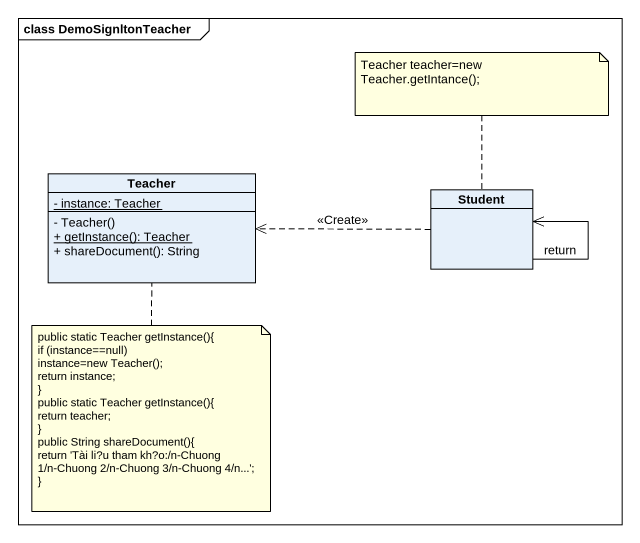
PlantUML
@startuml
mainframe class DemoSignltonTeacher
hide circle
hide empty members
skinparam classAttributeIconSize 0
class Teacher {
  {static} - instance: Teacher
  - Teacher()
  {static} + getInstance(): Teacher
  + shareDocument(): String
}
class Student
Student .left.> Teacher : <<Create>>
Student --> Student : return
note top of Student : Teacher teacher=new Teacher.getIntance();
note bottom of Teacher
  public static Teacher getInstance(){
  if (instance==null)
  instance=new Teacher();
  return instance;
  ~}
  public static Teacher getInstance(){
  return teacher;
  ~}
  public String shareDocument(){
  return 'Tài li?u tham kh?o:/n-Chuong 1/n-Chuong 2/n-Chuong 3/n-Chuong 4/n...';
  ~}
end note
@enduml
